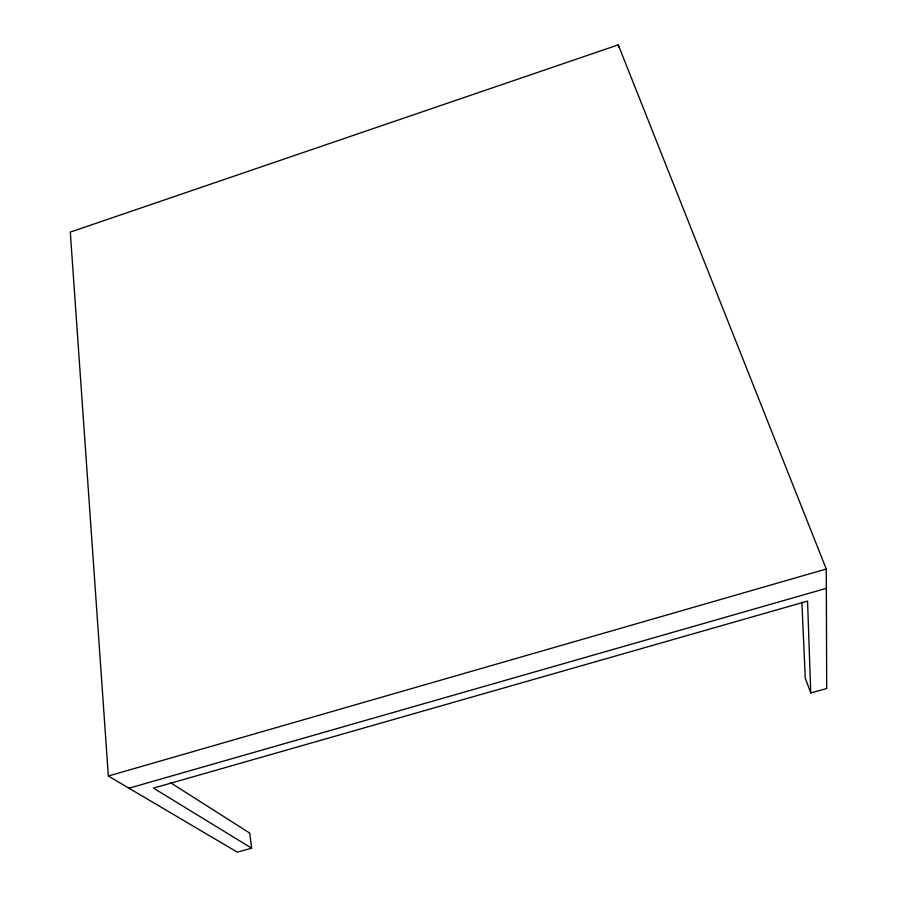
<?xml version="1.0" encoding="UTF-8"?>
<svg xmlns="http://www.w3.org/2000/svg" width="897" height="897" viewBox="0 0 897 897"><rect width="100%" height="100%" fill="white"/><g stroke="black" fill="none" stroke-linecap="round" stroke-linejoin="round"><path stroke-width="1.35" d="M801.884 602.156L805.259 678.042L810.753 692.944L826.698 688.526L826.272 569.023L618.257 44.85L70.302 232.11L108.346 776.028L237.29 852.15L251.62 848.17L249.747 833.089L170.834 782.902M108.346 776.028L826.272 569.023M128.966 788.205L826.339 588.331M251.62 848.17L153.499 788.127L807.547 601.102L810.753 692.944M618.257 44.85L618.762 47.575"/></g></svg>
